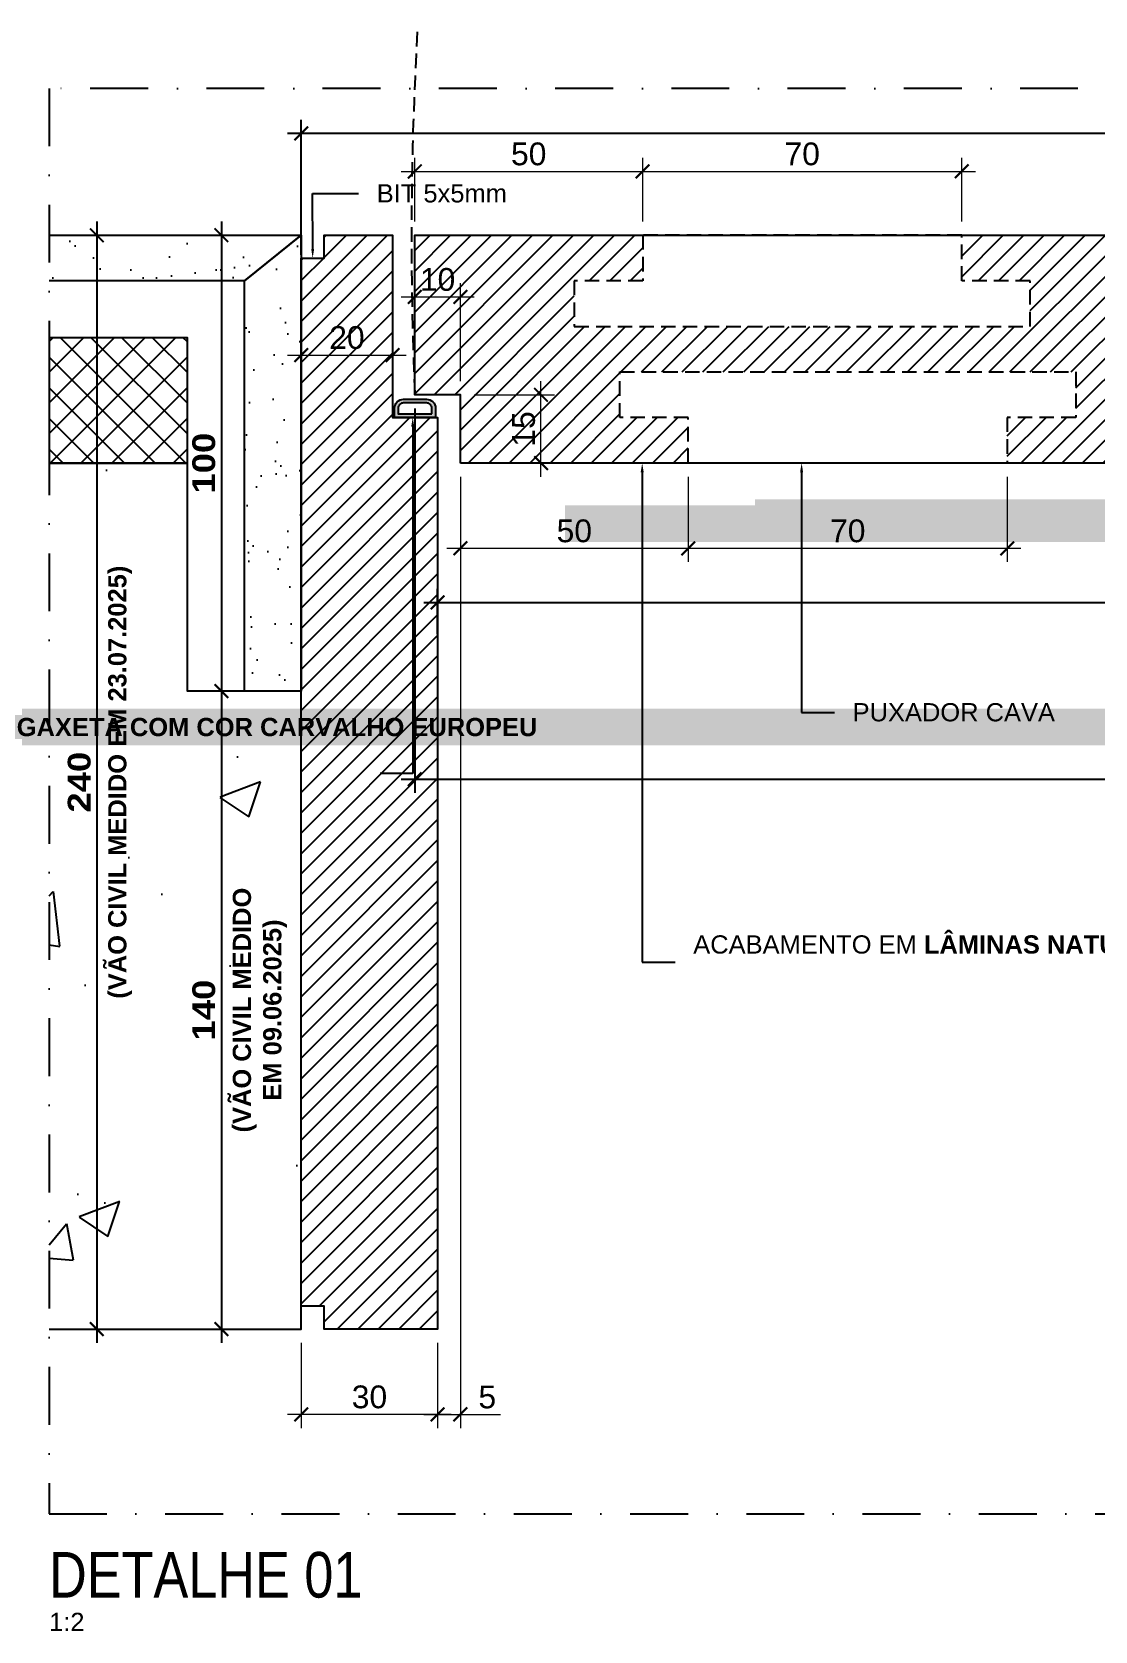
# Model space of a CAD drawing. Header units: millimetres. Extents: x -63251 to 507826, y 5339 to 217512.
# Drawn here: x 112857.7 to 113090.9, y 103603.4 to 103954.3 of the extents above; entities that cross this region are included whole.
import ezdxf
from ezdxf import colors
from ezdxf.entities.mleader import LeaderData, LeaderLine
from ezdxf.math import Vec2, Vec3

# ---------------------------------------------------------------- set-up
doc = ezdxf.new("R2010")
doc.units = ezdxf.units.MM
doc.header["$PDMODE"] = 3
doc.linetypes.add('TRAÇO 1-1', pattern=[9.525, 6.35, -3.175])
doc.linetypes.add('TRAÇO E PONTO 1-1', pattern=[25.4, 12.7, -6.35, 0, -6.35])
for name, color, linetype in [('AC-EQUIPAMENTO', 7, 'Continuous'), ('COTAS', 9, 'Continuous'), ('HACHURA', 21, 'Continuous'), ('LAYOUT', 4, 'Continuous'), ('MARCENARIA', 4, 'Continuous'), ('MARCENARIA . M', 4, 'Continuous'), ('PAREDE', 94, 'Continuous'), ('PROJEÇÃO', 8, 'Continuous'), ('TEXTO', 105, 'Continuous'), ('TEXTO TRAÇO PONTO', 105, 'TRAÇO E PONTO 1-1')]:
    doc.layers.add(name, color=color, linetype=linetype)
doc.layers.add('ARQ-COTA', color=12, linetype='Continuous', lineweight=9)
doc.styles.add('1-1', font='arial.ttf', dxfattribs={"height": 0.2})
doc.styles.add('MEDIDA OFICIAL', font='ariblk.ttf')
doc.styles.add('PADRÃO', font='arial.ttf')
doc.styles.add('PADRÃO NEGRITO', font='arialbd.ttf')
doc.styles.add('TITULO', font='swissck.ttf')
doc.dimstyles.new('1-2', dxfattribs={"dimscale": 2, "dimtxt": 2.5, "dimasz": 1.5, "dimexe": 1.5, "dimexo": 1.5, "dimtad": 1, "dimtxsty": 'PADRÃO', "dimblk": 'ARCHTICK', "dimcen": 2.5, "dimdle": 1.5, "dimclrd": 9, "dimclre": 9, "dimclrt": 6, "dimadec": 0, "dimazin": 0, "dimtfac": 1, "dimtmove": 0, "dimatfit": 3, "dimfxl": 1.25, "dimlwd": -1, "dimlwe": -1, "dimarcsym": 0})
doc.dimstyles.new('1-2 AZUL', dxfattribs={"dimscale": 2, "dimtxt": 2.5, "dimasz": 1.5, "dimexe": 1.5, "dimexo": 1.5, "dimtad": 1, "dimtxsty": 'PADRÃO NEGRITO', "dimblk": 'ARCHTICK', "dimcen": 2.5, "dimdle": 1.5, "dimclrd": 9, "dimclre": 9, "dimclrt": 170, "dimadec": 0, "dimazin": 0, "dimtfac": 1, "dimtmove": 0, "dimatfit": 3, "dimfxl": 1.25, "dimlwd": -1, "dimlwe": -1, "dimarcsym": 0})
doc.dimstyles.new('1-2 VERDE', dxfattribs={"dimscale": 2, "dimtxt": 2.5, "dimasz": 1.5, "dimexe": 1.5, "dimexo": 1.5, "dimtad": 1, "dimtxsty": 'PADRÃO NEGRITO', "dimblk": 'ARCHTICK', "dimcen": 2.5, "dimdle": 1.5, "dimclrd": 9, "dimclre": 9, "dimclrt": 102, "dimadec": 0, "dimazin": 0, "dimtfac": 1, "dimtmove": 0, "dimatfit": 3, "dimfxl": 1.25, "dimlwd": -1, "dimlwe": -1, "dimarcsym": 0})
doc.dimstyles.new('Med. Ofic.1-2', dxfattribs={"dimscale": 2, "dimtxt": 2.5, "dimasz": 1.5, "dimexe": 1.5, "dimexo": 1.5, "dimtad": 1, "dimtxsty": 'MEDIDA OFICIAL', "dimblk": 'ARCHTICK', "dimcen": 2.5, "dimdle": 1.5, "dimclrd": 9, "dimclre": 9, "dimclrt": 10, "dimadec": 0, "dimazin": 0, "dimtfac": 1, "dimtmove": 0, "dimatfit": 3, "dimfxl": 1.25, "dimlwd": -1, "dimlwe": -1, "dimarcsym": 0})

# ---------------------------------------------------------------- blocks, each defined once
blk = doc.blocks.new('_ArchTick')
at = {"color": 0, "linetype": 'ByBlock', "const_width": 0.15}
blk.add_lwpolyline([(-0.5, -0.5), (0.5, 0.5)], dxfattribs=at)
blk = doc.blocks.new('*D1366')
at = {"layer": 'COTAS', "color": 9, "transparency": 16777216}
for p, q in [((112916.81, 103905.35), (112916.81, 103935.01)), ((113453.95, 103905.35), (113453.95, 103935.01))]:
    blk.add_line(p, q, dxfattribs=at)
at = {"layer": 'COTAS', "color": 9, "linetype": 'Continuous', "transparency": 16777216}
blk.add_line((113456.95, 103932.01), (112913.81, 103932.01), dxfattribs=at)
at = {"layer": 'Defpoints', "color": 0, "transparency": 16777216}
for p in [(112916.81, 103932.01), (112916.81, 103902.35), (113453.95, 103902.35)]:
    blk.add_point(p, dxfattribs=at)
at = {"layer": 'COTAS', "color": 9, "transparency": 16777216, "xscale": 3, "yscale": 3, "zscale": 3, "rotation": 180}
blk.add_blockref('_ArchTick', (112916.81, 103932.01), dxfattribs=at)
at = {"layer": 'COTAS', "color": 9, "transparency": 16777216, "xscale": 3, "yscale": 3, "zscale": 3}
blk.add_blockref('_ArchTick', (113453.95, 103932.01), dxfattribs=at)
at = {"layer": 'COTAS', "color": 10, "transparency": 16777216, "insert": (113185.38, 103935.84), "char_height": 5, "attachment_point": 5, "style": 'MEDIDA OFICIAL'}
blk.add_mtext('900', dxfattribs=at)
blk = doc.blocks.new('*D1367')
at = {"layer": 'COTAS', "color": 9, "linetype": 'Continuous', "transparency": 16777216}
blk.add_line((112871.93, 103912.66), (112871.93, 103666.66), dxfattribs=at)
at = {"layer": 'COTAS', "color": 9, "transparency": 16777216}
for p, q in [((112874.93, 103909.66), (112874.93, 103909.66)), ((112874.93, 103669.66), (112874.93, 103669.66))]:
    blk.add_line(p, q, dxfattribs=at)
at = {"layer": 'Defpoints', "color": 0, "transparency": 16777216}
for p in [(112871.93, 103909.66), (112871.93, 103669.66), (112871.93, 103669.66)]:
    blk.add_point(p, dxfattribs=at)
at = {"layer": 'COTAS', "color": 9, "transparency": 16777216, "xscale": 3, "yscale": 3, "zscale": 3}
for p, rotation in [((112871.93, 103909.66), 90), ((112871.93, 103669.66), 270)]:
    blk.add_blockref('_ArchTick', p, dxfattribs=dict(at, rotation=rotation))
at = {"layer": 'COTAS', "color": 10, "transparency": 16777216, "insert": (112868.1, 103789.66), "char_height": 5, "attachment_point": 5, "rotation": 90, "style": 'MEDIDA OFICIAL'}
blk.add_mtext('240', dxfattribs=at)
blk = doc.blocks.new('*D1368')
at = {"layer": 'COTAS', "color": 9, "linetype": 'Continuous', "transparency": 16777216}
blk.add_line((112899.27, 103812.66), (112899.27, 103666.66), dxfattribs=at)
at = {"layer": 'COTAS', "color": 9, "transparency": 16777216}
for p, q in [((112902.27, 103809.66), (112902.27, 103809.66)), ((112902.27, 103669.66), (112902.27, 103669.66))]:
    blk.add_line(p, q, dxfattribs=at)
at = {"layer": 'Defpoints', "color": 0, "transparency": 16777216}
for p in [(112899.27, 103809.66), (112899.27, 103669.66), (112899.27, 103669.66)]:
    blk.add_point(p, dxfattribs=at)
at = {"layer": 'COTAS', "color": 9, "transparency": 16777216, "xscale": 3, "yscale": 3, "zscale": 3}
for p, rotation in [((112899.27, 103809.66), 90), ((112899.27, 103669.66), 270)]:
    blk.add_blockref('_ArchTick', p, dxfattribs=dict(at, rotation=rotation))
at = {"layer": 'COTAS', "color": 10, "transparency": 16777216, "insert": (112895.43, 103739.66), "char_height": 5, "attachment_point": 5, "rotation": 90, "style": 'MEDIDA OFICIAL'}
blk.add_mtext('140', dxfattribs=at)
blk = doc.blocks.new('*D1369')
at = {"layer": 'COTAS', "color": 9, "linetype": 'Continuous', "transparency": 16777216}
blk.add_line((112899.27, 103912.66), (112899.27, 103806.66), dxfattribs=at)
at = {"layer": 'COTAS', "color": 9, "transparency": 16777216}
for p, q in [((112902.27, 103909.66), (112902.27, 103909.66)), ((112902.27, 103809.66), (112902.27, 103809.66))]:
    blk.add_line(p, q, dxfattribs=at)
at = {"layer": 'Defpoints', "color": 0, "transparency": 16777216}
for p in [(112899.27, 103909.66), (112899.27, 103809.66), (112899.27, 103809.66)]:
    blk.add_point(p, dxfattribs=at)
at = {"layer": 'COTAS', "color": 9, "transparency": 16777216, "xscale": 3, "yscale": 3, "zscale": 3}
for p, rotation in [((112899.27, 103909.66), 90), ((112899.27, 103809.66), 270)]:
    blk.add_blockref('_ArchTick', p, dxfattribs=dict(at, rotation=rotation))
at = {"layer": 'COTAS', "color": 10, "transparency": 16777216, "insert": (112895.43, 103859.66), "char_height": 5, "attachment_point": 5, "rotation": 90, "style": 'MEDIDA OFICIAL'}
blk.add_mtext('100', dxfattribs=at)
blk = doc.blocks.new('*D1078')
at = {"layer": 'ARQ-COTA', "color": 9, "transparency": 16777216}
for p, q in [((112951.7, 103856.68), (112951.7, 103837.97)), ((113001.7, 103856.68), (113001.7, 103837.97)), ((112948.7, 103840.97), (113004.7, 103840.97))]:
    blk.add_line(p, q, dxfattribs=at)
at = {"layer": 'Defpoints', "color": 0, "transparency": 16777216}
for p in [(112951.7, 103859.68), (113001.7, 103859.68), (113001.7, 103840.97)]:
    blk.add_point(p, dxfattribs=at)
at = {"layer": 'ARQ-COTA', "color": 9, "transparency": 16777216, "xscale": 3, "yscale": 3, "zscale": 3, "rotation": 180}
blk.add_blockref('_ArchTick', (112951.7, 103840.97), dxfattribs=at)
at = {"layer": 'ARQ-COTA', "color": 9, "transparency": 16777216, "xscale": 3, "yscale": 3, "zscale": 3}
blk.add_blockref('_ArchTick', (113001.7, 103840.97), dxfattribs=at)
at = {"layer": 'ARQ-COTA', "color": 6, "transparency": 16777216, "insert": (112976.7, 103844.77), "char_height": 5, "attachment_point": 5, "style": 'PADRÃO'}
blk.add_mtext('50', dxfattribs=at)
blk = doc.blocks.new('*D1079')
at = {"layer": 'ARQ-COTA', "color": 9, "transparency": 16777216}
for p, q in [((112941.7, 103912.66), (112941.7, 103926.66)), ((112991.7, 103912.68), (112991.7, 103926.68)), ((112938.7, 103923.66), (112994.7, 103923.68))]:
    blk.add_line(p, q, dxfattribs=at)
at = {"layer": 'Defpoints', "color": 0, "transparency": 16777216}
for p in [(112991.7, 103923.68), (112941.7, 103909.66), (112991.7, 103909.68)]:
    blk.add_point(p, dxfattribs=at)
at = {"layer": 'ARQ-COTA', "color": 9, "transparency": 16777216, "xscale": 3, "yscale": 3, "zscale": 3}
for p, rotation in [((112941.7, 103923.66), 180.0217542838562), ((112991.7, 103923.68), 0.02175428385618546)]:
    blk.add_blockref('_ArchTick', p, dxfattribs=dict(at, rotation=rotation))
at = {"layer": 'ARQ-COTA', "color": 6, "transparency": 16777216, "insert": (112966.7, 103927.48), "char_height": 5, "attachment_point": 5, "rotation": 0.0218, "style": 'PADRÃO'}
blk.add_mtext('50', dxfattribs=at)
blk = doc.blocks.new('*D1080')
at = {"layer": 'ARQ-COTA', "color": 9, "transparency": 16777216}
for p, q in [((112991.7, 103912.68), (112991.7, 103926.68)), ((113061.7, 103912.68), (113061.7, 103926.68)), ((112988.7, 103923.68), (113064.7, 103923.68))]:
    blk.add_line(p, q, dxfattribs=at)
at = {"layer": 'Defpoints', "color": 0, "transparency": 16777216}
for p in [(113061.7, 103923.68), (112991.7, 103909.68), (113061.7, 103909.68)]:
    blk.add_point(p, dxfattribs=at)
at = {"layer": 'ARQ-COTA', "color": 9, "transparency": 16777216, "xscale": 3, "yscale": 3, "zscale": 3, "rotation": 180}
blk.add_blockref('_ArchTick', (112991.7, 103923.68), dxfattribs=at)
at = {"layer": 'ARQ-COTA', "color": 9, "transparency": 16777216, "xscale": 3, "yscale": 3, "zscale": 3}
blk.add_blockref('_ArchTick', (113061.7, 103923.68), dxfattribs=at)
at = {"layer": 'ARQ-COTA', "color": 6, "transparency": 16777216, "insert": (113026.7, 103927.48), "char_height": 5, "attachment_point": 5, "style": 'PADRÃO'}
blk.add_mtext('70', dxfattribs=at)
blk = doc.blocks.new('*D1081')
at = {"layer": 'ARQ-COTA', "color": 9, "transparency": 16777216}
for p, q in [((113001.7, 103856.68), (113001.7, 103837.97)), ((113071.7, 103856.68), (113071.7, 103837.97)), ((112998.7, 103840.97), (113074.7, 103840.97))]:
    blk.add_line(p, q, dxfattribs=at)
at = {"layer": 'Defpoints', "color": 0, "transparency": 16777216}
for p in [(113001.7, 103859.68), (113071.7, 103859.68), (113071.7, 103840.97)]:
    blk.add_point(p, dxfattribs=at)
at = {"layer": 'ARQ-COTA', "color": 9, "transparency": 16777216, "xscale": 3, "yscale": 3, "zscale": 3, "rotation": 180}
blk.add_blockref('_ArchTick', (113001.7, 103840.97), dxfattribs=at)
at = {"layer": 'ARQ-COTA', "color": 9, "transparency": 16777216, "xscale": 3, "yscale": 3, "zscale": 3}
blk.add_blockref('_ArchTick', (113071.7, 103840.97), dxfattribs=at)
at = {"layer": 'ARQ-COTA', "color": 6, "transparency": 16777216, "insert": (113036.7, 103844.77), "char_height": 5, "attachment_point": 5, "style": 'PADRÃO'}
blk.add_mtext('70', dxfattribs=at)
blk = doc.blocks.new('*D1082')
at = {"layer": 'ARQ-COTA', "color": 9, "transparency": 16777216}
for p, q in [((112941.7, 103877.64), (112941.7, 103899.13)), ((112951.7, 103877.64), (112951.7, 103899.13)), ((112938.7, 103896.13), (112954.7, 103896.13))]:
    blk.add_line(p, q, dxfattribs=at)
at = {"layer": 'Defpoints', "color": 0, "transparency": 16777216}
for p in [(112951.7, 103896.13), (112941.7, 103874.64), (112951.7, 103874.64)]:
    blk.add_point(p, dxfattribs=at)
at = {"layer": 'ARQ-COTA', "color": 9, "transparency": 16777216, "xscale": 3, "yscale": 3, "zscale": 3, "rotation": 180}
blk.add_blockref('_ArchTick', (112941.7, 103896.13), dxfattribs=at)
at = {"layer": 'ARQ-COTA', "color": 9, "transparency": 16777216, "xscale": 3, "yscale": 3, "zscale": 3}
blk.add_blockref('_ArchTick', (112951.7, 103896.13), dxfattribs=at)
at = {"layer": 'ARQ-COTA', "color": 6, "transparency": 16777216, "insert": (112946.7, 103899.93), "char_height": 5, "attachment_point": 5, "style": 'PADRÃO'}
blk.add_mtext('10', dxfattribs=at)
blk = doc.blocks.new('*D1083')
at = {"layer": 'ARQ-COTA', "color": 9, "transparency": 16777216}
for p, q in [((112916.81, 103666.66), (112916.81, 103647.96)), ((112946.7, 103666.66), (112946.7, 103647.96)), ((112949.7, 103650.96), (112913.81, 103650.96))]:
    blk.add_line(p, q, dxfattribs=at)
at = {"layer": 'Defpoints', "color": 0, "transparency": 16777216}
for p in [(112916.81, 103669.66), (112946.7, 103669.66), (112916.81, 103650.96)]:
    blk.add_point(p, dxfattribs=at)
at = {"layer": 'ARQ-COTA', "color": 9, "transparency": 16777216, "xscale": 3, "yscale": 3, "zscale": 3, "rotation": 180}
blk.add_blockref('_ArchTick', (112916.81, 103650.96), dxfattribs=at)
at = {"layer": 'ARQ-COTA', "color": 9, "transparency": 16777216, "xscale": 3, "yscale": 3, "zscale": 3}
blk.add_blockref('_ArchTick', (112946.7, 103650.96), dxfattribs=at)
at = {"layer": 'ARQ-COTA', "color": 6, "transparency": 16777216, "insert": (112931.76, 103654.76), "char_height": 5, "attachment_point": 5, "style": 'PADRÃO'}
blk.add_mtext('30', dxfattribs=at)
blk = doc.blocks.new('*D1084')
at = {"layer": 'COTAS', "color": 9, "transparency": 16777216}
for p, q in [((113378.93, 103899.7), (113378.93, 103826.11)), ((112946.7, 103822.11), (112946.7, 103832.11)), ((112943.7, 103829.11), (113381.93, 103829.11))]:
    blk.add_line(p, q, dxfattribs=at)
at = {"layer": 'Defpoints', "color": 0, "transparency": 16777216}
for p in [(113378.93, 103902.7), (113378.93, 103829.11), (112946.7, 103819.11)]:
    blk.add_point(p, dxfattribs=at)
at = {"layer": 'COTAS', "color": 9, "transparency": 16777216, "xscale": 3, "yscale": 3, "zscale": 3, "rotation": 180}
blk.add_blockref('_ArchTick', (112946.7, 103829.11), dxfattribs=at)
at = {"layer": 'COTAS', "color": 9, "transparency": 16777216, "xscale": 3, "yscale": 3, "zscale": 3}
blk.add_blockref('_ArchTick', (113378.93, 103829.11), dxfattribs=at)
at = {"layer": 'COTAS', "color": 102, "transparency": 16777216, "insert": (113162.82, 103832.92), "char_height": 5, "attachment_point": 5, "style": 'PADRÃO NEGRITO'}
blk.add_mtext('795', dxfattribs=at)
blk = doc.blocks.new('*D1085')
at = {"layer": 'COTAS', "color": 9, "transparency": 16777216}
for p, q in [((112941.7, 103871.64), (112941.7, 103787.33)), ((113428.95, 103871.67), (113428.95, 103787.33)), ((112938.7, 103790.33), (113431.95, 103790.33))]:
    blk.add_line(p, q, dxfattribs=at)
at = {"layer": 'Defpoints', "color": 0, "transparency": 16777216}
for p in [(112941.7, 103874.64), (113428.95, 103874.67), (113428.95, 103790.33)]:
    blk.add_point(p, dxfattribs=at)
at = {"layer": 'COTAS', "color": 9, "transparency": 16777216, "xscale": 3, "yscale": 3, "zscale": 3, "rotation": 180}
blk.add_blockref('_ArchTick', (112941.7, 103790.33), dxfattribs=at)
at = {"layer": 'COTAS', "color": 9, "transparency": 16777216, "xscale": 3, "yscale": 3, "zscale": 3}
blk.add_blockref('_ArchTick', (113428.95, 103790.33), dxfattribs=at)
at = {"layer": 'COTAS', "color": 170, "transparency": 16777216, "insert": (113185.33, 103794.13), "char_height": 5, "attachment_point": 5, "style": 'PADRÃO NEGRITO'}
blk.add_mtext('850', dxfattribs=at)
blk = doc.blocks.new('*D1086')
at = {"layer": 'ARQ-COTA', "color": 9, "transparency": 16777216}
for p, q in [((112969.39, 103856.68), (112969.39, 103877.64)), ((112954.7, 103874.64), (112972.39, 103874.64)), ((112970.59, 103859.68), (112972.39, 103859.68))]:
    blk.add_line(p, q, dxfattribs=at)
at = {"layer": 'Defpoints', "color": 0, "transparency": 16777216}
for p in [(112951.7, 103874.64), (112969.39, 103874.64), (112967.59, 103859.68)]:
    blk.add_point(p, dxfattribs=at)
at = {"layer": 'ARQ-COTA', "color": 9, "transparency": 16777216, "xscale": 3, "yscale": 3, "zscale": 3}
for p, rotation in [((112969.39, 103874.64), 90), ((112969.39, 103859.68), 270)]:
    blk.add_blockref('_ArchTick', p, dxfattribs=dict(at, rotation=rotation))
at = {"layer": 'ARQ-COTA', "color": 6, "transparency": 16777216, "insert": (112965.59, 103867.16), "char_height": 5, "attachment_point": 5, "rotation": 90, "style": 'PADRÃO'}
blk.add_mtext('15', dxfattribs=at)
blk = doc.blocks.new('dfbdfbdf')
at = {"layer": 'LAYOUT', "ltscale": 0.1}
h = blk.add_hatch(color=8, dxfattribs=at)
h.dxf.hatch_style = 1
h.paths.add_polyline_path([(-3.7, 0.8), (-3.7, 2, -0.414214), (-2.5, 3.2), (2.5, 3.2, -0.414214), (3.7, 2), (3.7, 0.8)], flags=16)
edge = h.paths.add_edge_path()
edge.add_line((-4.5, 0), (4.5, 0))
edge.add_line((4.5, 0), (4.5, 2))
edge.add_arc((2.5, 2), 2, 0, 90)
edge.add_line((2.5, 4), (-2.5, 4))
edge.add_arc((-2.5, 2), 2, 90, 180)
edge.add_line((-4.5, 2), (-4.5, 0))
at = {"layer": 'LAYOUT', "color": 21, "ltscale": 0.1}
blk.add_lwpolyline([(4.5, 0), (4.5, 2, 0.414214), (2.5, 4), (-2.5, 4, 0.414214), (-4.5, 2), (-4.5, 0), (4.5, 0)], format="xyb", dxfattribs=at)
blk.add_lwpolyline([(-3.7, 0.8), (-3.7, 2, -0.414214), (-2.5, 3.2), (2.5, 3.2, -0.414214), (3.7, 2), (3.7, 0.8)], format="xyb", close=True, dxfattribs=at)
blk = doc.blocks.new('*D1088')
at = {"layer": 'ARQ-COTA', "color": 9, "transparency": 16777216}
blk.add_line((112913.81, 103883.37), (112939.81, 103883.37), dxfattribs=at)
at = {"layer": 'Defpoints', "color": 0, "transparency": 16777216}
for p in [(112916.81, 103883.37), (112936.81, 103883.37), (112936.81, 103883.37)]:
    blk.add_point(p, dxfattribs=at)
at = {"layer": 'ARQ-COTA', "color": 9, "transparency": 16777216, "xscale": 3, "yscale": 3, "zscale": 3, "rotation": 180}
blk.add_blockref('_ArchTick', (112916.81, 103883.37), dxfattribs=at)
at = {"layer": 'ARQ-COTA', "color": 9, "transparency": 16777216, "xscale": 3, "yscale": 3, "zscale": 3}
blk.add_blockref('_ArchTick', (112936.81, 103883.37), dxfattribs=at)
at = {"layer": 'ARQ-COTA', "color": 6, "transparency": 16777216, "insert": (112926.81, 103887.18), "char_height": 5, "attachment_point": 5, "style": 'PADRÃO'}
blk.add_mtext('20', dxfattribs=at)
blk = doc.blocks.new('*D1091')
at = {"layer": 'ARQ-COTA', "color": 9, "transparency": 16777216}
for p, q in [((112951.7, 103856.68), (112951.7, 103647.96)), ((112946.7, 103666.66), (112946.7, 103647.96)), ((112943.7, 103650.96), (112951.7, 103650.96)), ((112951.7, 103650.96), (112960.52, 103650.96))]:
    blk.add_line(p, q, dxfattribs=at)
at = {"layer": 'Defpoints', "color": 0, "transparency": 16777216}
for p in [(112951.7, 103859.68), (112946.7, 103669.66), (112951.7, 103650.96)]:
    blk.add_point(p, dxfattribs=at)
at = {"layer": 'ARQ-COTA', "color": 9, "transparency": 16777216, "xscale": 3, "yscale": 3, "zscale": 3, "rotation": 180}
blk.add_blockref('_ArchTick', (112946.7, 103650.96), dxfattribs=at)
at = {"layer": 'ARQ-COTA', "color": 9, "transparency": 16777216, "xscale": 3, "yscale": 3, "zscale": 3}
blk.add_blockref('_ArchTick', (112951.7, 103650.96), dxfattribs=at)
at = {"layer": 'ARQ-COTA', "color": 6, "transparency": 16777216, "insert": (112957.61, 103654.75), "char_height": 5, "attachment_point": 5, "style": 'PADRÃO'}
blk.add_mtext('5', dxfattribs=at)

msp = doc.modelspace()

# ---------------------------------------------------------------- hatches: boundary and pattern name
at = {"layer": 'AC-EQUIPAMENTO'}
h = msp.add_hatch(dxfattribs=at)
h.set_pattern_fill('ANSI31', color=8)
h.set_pattern_definition([(45, (53739.8835, 162.3998), (-2.24506403, 2.24506403), [])])
h.paths.add_polyline_path([(112941.703, 103909.646), (112991.705, 103909.665), (112991.705, 103899.665), (112976.705, 103899.665), (112976.705, 103889.665), (113076.705, 103889.665), (113076.705, 103899.665), (113061.705, 103899.675), (113061.705, 103909.675), (113163.691, 103909.665), (113163.691, 103859.665), (113071.705, 103859.665), (113071.705, 103869.665), (113086.705, 103869.665), (113086.705, 103879.665), (112986.705, 103879.665), (112986.705, 103869.665), (113001.705, 103869.675), (113001.705, 103859.675), (112951.705, 103859.665), (112951.705, 103874.666), (112941.703, 103874.647)])
at = {"layer": 'HACHURA'}
h = msp.add_hatch(dxfattribs=at)
h.set_pattern_fill('AR-CONC', color=21, scale=0.5)
h.set_pattern_definition([(50, (46336.4, -647.08), (91.092334, -7.969543), [9.525, -104.775]), (355, (46336.4, -647.08), (-17.62171, 95.52842), [7.62, -83.82029]), (100.451445, (46343.99, -647.75), (73.470624, 87.558876), [8.095004, -89.04512]), (46.1842, (46336.4, -621.68), (135.53952, -21.02116), [14.2875, -157.1625]), (96.63556, (46347.7, -623.43), (118.70207, 123.71306), [12.14251, -133.5678]), (351.18415, (46336.4, -621.68), (118.70207, 123.71306), [11.42998, -125.72987]), (21, (46349.1, -628.03), (75.807196, -51.1326), [9.525, -104.775]), (326, (46349.1, -628.03), (30.901014, 92.09398), [7.62, -83.82]), (71.451445, (46355.42, -632.29), (106.70821, 40.961384), [8.095004, -89.04497]), (37.5, (46336.4, -647.082), (1.544302, 42.2775194), [0, -82.804, 0, -85.09, 0, -84.1375]), (7.5, (46336.4, -647.08), (33.409831, 50.090287), [0, -48.514, 0, -80.899, 0, -32.0675]), (327.5, (46308.08, -647.082), (67.795298, -2.864372), [0, -31.75, 0, -99.06, 0, -131.445]), (317.5, (46295.38, -647.08), (74.06459, 12.713246), [0, -41.275, 0, -65.786, 0, -93.345])])
h.paths.add_polyline_path([(112861.463, 103859.663), (112861.463, 103669.663), (112916.808, 103669.663), (112916.808, 103809.663), (112891.809, 103809.663), (112891.809, 103859.663)])
at = {"layer": 'MARCENARIA . M'}
h = msp.add_hatch(dxfattribs=at)
h.set_pattern_fill('AR-SAND', color=10, scale=0.25)
h.set_pattern_definition([(37.5, (44794.888, -307.26), (-0.4000078, 12.2353309), [0, -9.652, 0, -10.795, 0, -10.31875]), (7.5, (44794.888, -307.26), (11.238082, 17.9206275), [0, -5.207, 0, -8.6995, 0, -3.33375]), (327.5, (44787.078, -307.26), (19.7748093, 0.0359296), [0, -3.175, 0, -11.43, 0, -14.9225]), (317.5, (44787.078, -307.26), (19.0889113, 5.573233), [0, -1.5875, 0, -7.493, 0, -8.5725])])
h.paths.add_polyline_path([(112861.463, 103909.664), (112861.463, 103899.663), (112904.308, 103899.663), (112916.808, 103909.664)])
h = msp.add_hatch(dxfattribs=at)
h.set_pattern_fill('AR-SAND', color=10, scale=0.25)
h.set_pattern_definition([(37.5, (44794.888, -337.26), (-0.4000078, 12.2353309), [0, -9.652, 0, -10.795, 0, -10.31875]), (7.5, (44794.888, -337.26), (11.238082, 17.9206275), [0, -5.207, 0, -8.6995, 0, -3.33375]), (327.5, (44787.078, -337.26), (19.7748093, 0.0359296), [0, -3.175, 0, -11.43, 0, -14.9225]), (317.5, (44787.078, -337.26), (19.0889113, 5.573233), [0, -1.5875, 0, -7.493, 0, -8.5725])])
h.paths.add_polyline_path([(112916.808, 103909.664), (112904.308, 103899.663), (112904.308, 103809.663), (112916.808, 103809.663)])
h = msp.add_hatch(dxfattribs=at)
h.set_pattern_fill('ANSI37', color=8, scale=1.5, angle=90)
h.set_pattern_definition([(135, (224738.0383, 35293.4382), (-3.36759605, -3.36759605), []), (225, (224738.0383, 35293.4382), (3.36759605, -3.36759605), [])])
h.paths.add_polyline_path([(112861.463, 103887.163), (112861.463, 103859.663), (112891.809, 103859.663), (112891.809, 103887.163)])

# ---------------------------------------------------------------- linework, layer by layer
at = {"layer": 'MARCENARIA'}
for points in [[(112916.808, 103674.663), (112916.808, 103904.664), (112921.808, 103904.664), (112921.808, 103909.664), (112936.808, 103909.664), (112936.808, 103869.675), (112946.705, 103869.675), (112946.705, 103669.663), (112921.808, 103669.663), (112921.808, 103674.663), (112916.808, 103674.663)], [(112951.705, 103859.675), (112951.705, 103874.637), (112941.704, 103874.637), (112941.703, 103909.656), (113163.691, 103909.665)], [(113163.691, 103859.675), (112951.705, 103859.675)]]:
    msp.add_lwpolyline(points, dxfattribs=at)
at = {"layer": 'PAREDE', "color": 10, "linetype": 'ByBlock'}
msp.add_lwpolyline([(112861.463, 103909.664), (112916.808, 103909.664), (112904.308, 103899.663), (112861.463, 103899.663)], dxfattribs=at)
msp.add_lwpolyline([(112904.308, 103899.663), (112916.808, 103909.664), (112916.808, 103809.663), (112904.308, 103809.663)], close=True, dxfattribs=at)
at = {"layer": 'PAREDE', "color": 8, "linetype": 'ByBlock'}
msp.add_lwpolyline([(112861.463, 103887.163), (112861.463, 103859.663), (112891.809, 103859.663), (112891.809, 103887.163)], close=True, dxfattribs=at)
at = {"layer": 'PAREDE'}
msp.add_lwpolyline([(112861.463, 103669.663), (112916.809, 103669.663), (112916.809, 103809.663), (112891.809, 103809.663), (112891.809, 103859.663), (112861.463, 103859.663)], dxfattribs=at)
at = {"layer": 'PROJEÇÃO', "color": 21, "linetype": 'TRAÇO 1-1', "ltscale": 0.5}
for points in [[(113061.705, 103909.675), (112991.705, 103909.675), (112991.705, 103899.675), (112976.705, 103899.675), (112976.705, 103889.675), (113076.705, 103889.675), (113076.705, 103899.675), (113061.705, 103899.675)], [(113071.705, 103859.675), (113001.705, 103859.675), (113001.705, 103869.675), (112986.705, 103869.675), (112986.705, 103879.675), (113086.705, 103879.675), (113086.705, 103869.675), (113071.705, 103869.675)]]:
    msp.add_lwpolyline(points, close=True, dxfattribs=at)
msp.add_arc((113741.703, 103908.903), 800.733, 176.752968, 182.452632, dxfattribs=at)
at = {"layer": 'TEXTO TRAÇO PONTO'}
msp.add_lwpolyline([(113163.691, 103629.123), (113163.691, 103941.869), (112861.463, 103941.869), (112861.463, 103629.123)], close=True, dxfattribs=at)

# ---------------------------------------------------------------- block references
at = {"layer": 'COTAS', "xscale": -1}
msp.add_blockref('dfbdfbdf', (112941.756, 103869.675), dxfattribs=at)

# ---------------------------------------------------------------- texts
at = {"layer": 'COTAS', "color": 10, "char_height": 4, "attachment_point": 2, "rotation": 90, "style": 'PADRÃO NEGRITO'}
for s, insert, width in [('(VÃO CIVIL MEDIDO EM 23.07.2025)', (112874.433, 103789.663), 135), ('(VÃO CIVIL MEDIDO EM 09.06.2025)', (112901.768, 103739.663), 60.76095)]:
    msp.add_mtext(s, dxfattribs=dict(at, insert=insert, width=width))
at = {"layer": 'TEXTO', "color": 1, "insert": (112861.463, 103610.622), "char_height": 10, "width": 220.061, "attachment_point": 7, "style": 'TITULO'}
msp.add_mtext('DETALHE 01', dxfattribs=at)
at = {"layer": 'TEXTO', "insert": (112861.463, 103607.422), "char_height": 4, "width": 48, "attachment_point": 1, "style": 'PADRÃO'}
msp.add_mtext('1:2', dxfattribs=at)

# ---------------------------------------------------------------- dimensions: what is measured, and where the dimension line sits
at = {"layer": 'ARQ-COTA'}
for p1, p2, distance, picture, middle in [((112941.703, 103909.656), (112991.705, 103909.675), 14.009, '*D1079', (112966.697, 103927.477)), ((112951.705, 103859.675), (113001.705, 103859.675), -18.708, '*D1078', (112976.705, 103844.77))]:
    dim = msp.add_aligned_dim(p1=p1, p2=p2, distance=distance, dimstyle='1-2', dxfattribs=at)
    dim.commit()
    dim.dimension.update_dxf_attribs({"geometry": picture, "text_midpoint": middle})
for base, p1, p2, picture, middle in [((113061.705, 103923.68), (112991.705, 103909.675), (113061.705, 103909.675), '*D1080', (113026.705, 103927.483)), ((112951.705, 103896.131), (112941.704, 103874.637), (112951.705, 103874.637), '*D1082', (112946.704, 103899.933))]:
    dim = msp.add_linear_dim(base=base, p1=p1, p2=p2, dimstyle='1-2', dxfattribs=at)
    dim.commit()
    dim.dimension.update_dxf_attribs({"geometry": picture, "text_midpoint": middle})
dim = msp.add_linear_dim(base=(112936.808, 103883.374), p1=(112916.808, 103883.374), p2=(112936.808, 103883.374), angle=180, dimstyle='1-2', dxfattribs=at)
dim.commit()
dim.dimension.update_dxf_attribs({"geometry": '*D1088', "text_midpoint": (112926.808, 103887.177)})
dim = msp.add_linear_dim(base=(112969.389, 103874.637), p1=(112967.594, 103859.675), p2=(112951.705, 103874.637), angle=90, dimstyle='1-2', override={"dimdec": 0}, dxfattribs=at)
dim.commit()
dim.dimension.update_dxf_attribs({"geometry": '*D1086', "text_midpoint": (112965.587, 103867.156)})
dim = msp.add_linear_dim(base=(112916.808, 103650.955), p1=(112946.705, 103669.663), p2=(112916.808, 103669.663), text='30', dimstyle='1-2', dxfattribs=at)
dim.commit()
dim.dimension.update_dxf_attribs({"geometry": '*D1083', "text_midpoint": (112931.756, 103654.76)})
at = {"layer": 'COTAS'}
dim = msp.add_linear_dim(base=(112916.808, 103932.005), p1=(113453.951, 103902.351), p2=(112916.808, 103902.352), angle=180, text='900', dimstyle='Med. Ofic.1-2', dxfattribs=at)
dim.commit()
dim.dimension.update_dxf_attribs({"geometry": '*D1366', "text_midpoint": (113185.38, 103935.841)})
for base, p1, p2, picture, middle in [((112871.933, 103669.663), (112871.933, 103909.664), (112871.933, 103669.663), '*D1367', (112868.098, 103789.663)), ((112899.268, 103809.663), (112899.268, 103909.664), (112899.268, 103809.663), '*D1369', (112895.433, 103859.663)), ((112899.268, 103669.663), (112899.268, 103809.663), (112899.268, 103669.663), '*D1368', (112895.433, 103739.663))]:
    dim = msp.add_linear_dim(base=base, p1=p1, p2=p2, angle=90, dimstyle='Med. Ofic.1-2', dxfattribs=at)
    dim.commit()
    dim.dimension.update_dxf_attribs({"geometry": picture, "text_midpoint": middle})

# ---------------------------------------------------------------- leaders
at = {"layer": 'COTAS', "ltscale": 0.4}
ml = msp.add_multileader_mtext('Standard', dxfattribs=at)
ml.set_content('BIT 5x5mm', color=105, style='1-1')
ml.set_leader_properties(color=256, linetype='ByLayer', lineweight=-1)
ml.build(insert=Vec2(0, 0))
ml.multileader.update_dxf_attribs({"text_left_attachment_type": 2, "text_right_attachment_type": 2, "dogleg_length": 0.36, "arrow_head_size": 2, "scale": 20})
ctx = ml.context
ctx.base_point, ctx.scale, ctx.arrow_head_size, ctx.landing_gap_size, ctx.plane_origin = Vec3(112929.352, 103918.822), 20, 2, 4, Vec3(112860.376, 103885.611)
ctx.left_attachment, ctx.right_attachment = 2, 2
notes = []
notes.append((ctx, [(0, (1, 1, 0), (112919.293, 103918.822), (1, 0), 10.059, [(0, [(112919.302, 103904.664)], 0, [])])]))
ctx.mtext.insert, ctx.mtext.width, ctx.mtext.flow_direction = Vec3(112933.352, 103920.856), 80.51012, 5
ml = msp.add_multileader_mtext('Standard', dxfattribs=at)
ml.set_content('\\pxt3;{\\C10;FECHADURA PADRÃO PARKET (TRANQUETA GOTINHA)}', color=105, style='1-1')
ml.set_leader_properties(color=256, linetype='ByLayer', lineweight=-1)
ml.build(insert=Vec2(0, 0))
ml.multileader.update_dxf_attribs({"text_left_attachment_type": 2, "text_right_attachment_type": 2, "dogleg_length": 0.36, "arrow_head_size": 2, "scale": 20})
ctx = ml.context
ctx.base_point, ctx.scale, ctx.arrow_head_size, ctx.landing_gap_size, ctx.plane_origin = Vec3(113667.679, 103717.41), 20, 2, 4, Vec3(113766.605, 103735.748)
ctx.left_attachment, ctx.right_attachment, ctx.text_align_type = 2, 2, 2
notes.append((ctx, [(0, (1, 1, 0), (113742.688, 103717.41), (-1, 0), 7.2, [(0, [(113742.688, 103694.605)], 0, [])])]))
ctx.mtext.insert, ctx.mtext.width, ctx.mtext.alignment, ctx.mtext.flow_direction = Vec3(113731.488, 103727.173), 65.78421, 3, 5
for ctx, leaders in notes:
    for number, flags, end, landing, length, lines in leaders:
        leader = LeaderData()
        leader.index, (leader.has_last_leader_line, leader.has_dogleg_vector, leader.attachment_direction) = number, flags
        leader.last_leader_point, leader.dogleg_vector, leader.dogleg_length = Vec3(end), Vec3(landing), length
        for number, points, colour, breaks in lines:
            line = LeaderLine()
            line.index, line.vertices, line.color, line.breaks = number, Vec3.list(points), colors.encode_raw_color(colour), breaks
            leader.lines.append(line)
        ctx.leaders.append(leader)

# ---------------------------------------------------------------- next in the draw order: leaders
ml = msp.add_multileader_mtext('Standard', dxfattribs=at)
ml.set_content('{\\fArial|b1|i0|c0|p34;REFORÇO NO VÃO DA PORTA PARA INSTALAÇÃO DE CORTA LUZ}', color=105, style='1-1')
ml.set_leader_properties(color=256, linetype='ByLayer', lineweight=-1)
ml.build(insert=Vec2(0, 0))
ml.multileader.update_dxf_attribs({"text_left_attachment_type": 2, "text_right_attachment_type": 2, "dogleg_length": 0.36, "arrow_head_size": 2, "scale": 20})
ctx = ml.context
ctx.base_point, ctx.scale, ctx.arrow_head_size, ctx.landing_gap_size, ctx.plane_origin = Vec3(113979.116, 103842.912), 20, 2, 4, Vec3(114106.052, 103840.678)
ctx.left_attachment, ctx.right_attachment, ctx.text_align_type = 2, 2, 1
notes = []
notes.append((ctx, [(1, (1, 1, 0), (113971.916, 103842.912), (1, 0), 7.2, [(1, [(113971.916, 103767.113)], 0, [])])]))
ctx.mtext.insert, ctx.mtext.width, ctx.mtext.alignment, ctx.mtext.flow_direction = Vec3(114032.728, 103849.734), 101.4372, 2, 5
ctx.mtext.has_bg_fill, ctx.mtext.bg_color, ctx.mtext.bg_scale_factor, ctx.mtext.bg_transparency, ctx.mtext.use_window_bg_color = 1, -1023563609, 1.5, 0, 0
for ctx, leaders in notes:
    for number, flags, end, landing, length, lines in leaders:
        leader = LeaderData()
        leader.index, (leader.has_last_leader_line, leader.has_dogleg_vector, leader.attachment_direction) = number, flags
        leader.last_leader_point, leader.dogleg_vector, leader.dogleg_length = Vec3(end), Vec3(landing), length
        for number, points, colour, breaks in lines:
            line = LeaderLine()
            line.index, line.vertices, line.color, line.breaks = number, Vec3.list(points), colors.encode_raw_color(colour), breaks
            leader.lines.append(line)
        ctx.leaders.append(leader)

# ---------------------------------------------------------------- next in the draw order: hatches: boundary and pattern name
at = {"layer": 'AC-EQUIPAMENTO'}
h = msp.add_hatch(dxfattribs=at)
h.set_pattern_fill('ANSI31', color=8)
h.set_pattern_definition([(45, (-144658.2433, 6878.2003), (-2.24506403, 2.24506403), [])])
h.paths.add_polyline_path([(112936.808, 103909.664), (112921.808, 103909.664), (112921.991, 103904.664), (112916.991, 103904.664), (112916.808, 103674.663), (112921.808, 103674.663), (112921.808, 103669.663), (112946.705, 103669.663), (112946.705, 103869.675), (112936.808, 103869.675)])
h.paths.add_polyline_path([(113453.95, 103904.664), (113448.95, 103904.664), (113448.95, 103909.664), (113433.949, 103909.666), (113433.95, 103894.699), (113447.951, 103894.697), (113447.951, 103874.697), (113433.95, 103874.697), (113433.95, 103869.675), (113423.95, 103869.675), (113423.95, 103669.663), (113448.95, 103669.663), (113448.95, 103674.663), (113453.95, 103674.663)])

# ---------------------------------------------------------------- next in the draw order: dimensions: what is measured, and where the dimension line sits
at = {"layer": 'ARQ-COTA'}
dim = msp.add_aligned_dim(p1=(113001.705, 103859.675), p2=(113071.705, 103859.675), distance=-18.708, dimstyle='1-2', dxfattribs=at)
dim.commit()
dim.dimension.update_dxf_attribs({"geometry": '*D1081', "text_midpoint": (113036.705, 103844.77)})
at = {"layer": 'COTAS'}
for base, p1, p2, text, dimstyle, picture, middle in [((113378.93, 103829.112), (112946.705, 103819.108), (113378.93, 103902.698), '795', '1-2 VERDE', '*D1084', (113162.817, 103832.917)), ((113428.95, 103790.326), (112941.704, 103874.637), (113428.95, 103874.675), '850', '1-2 AZUL', '*D1085', (113185.327, 103794.131))]:
    dim = msp.add_linear_dim(base=base, p1=p1, p2=p2, text=text, dimstyle=dimstyle, dxfattribs=at)
    dim.commit()
    dim.dimension.update_dxf_attribs({"geometry": picture, "text_midpoint": middle})

# ---------------------------------------------------------------- next in the draw order: leaders
at = {"layer": 'COTAS', "ltscale": 0.4}
ml = msp.add_multileader_mtext('Standard', dxfattribs=at)
ml.set_content('ACABAMENTO EM {\\fArial|b1|i0|c0|p34;LÂMINAS NATURAIS DE CARVALHO EUROPEU}', color=105, style='1-1')
ml.set_leader_properties(color=256, linetype='ByLayer', lineweight=-1)
ml.build(insert=Vec2(0, 0))
ml.multileader.update_dxf_attribs({"text_left_attachment_type": 2, "text_right_attachment_type": 2, "dogleg_length": 0.36, "arrow_head_size": 2, "scale": 20})
ctx = ml.context
ctx.base_point, ctx.scale, ctx.arrow_head_size, ctx.landing_gap_size, ctx.plane_origin = Vec3(112998.797, 103750.137), 20, 2, 4, Vec3(113050.528, 103837.323)
ctx.left_attachment, ctx.right_attachment = 2, 2
notes = []
notes.append((ctx, [(1, (1, 1, 0), (112991.597, 103750.137), (1, 0), 7.2, [(0, [(112991.597, 103859.675)], 0, [])])]))
ctx.mtext.insert, ctx.mtext.width, ctx.mtext.flow_direction = Vec3(113002.797, 103756.057), 104.28206, 5
ml = msp.add_multileader_mtext('Standard', dxfattribs=at)
ml.set_content('PUXADOR CAVA', color=105, style='1-1')
ml.set_leader_properties(color=256, linetype='ByLayer', lineweight=-1)
ml.build(insert=Vec2(0, 0))
ml.multileader.update_dxf_attribs({"text_left_attachment_type": 2, "text_right_attachment_type": 2, "dogleg_length": 0.36, "arrow_head_size": 2, "scale": 20})
ctx = ml.context
ctx.base_point, ctx.scale, ctx.arrow_head_size, ctx.landing_gap_size, ctx.plane_origin = Vec3(113033.758, 103804.938), 20, 2, 4, Vec3(112967.641, 103860.07)
ctx.left_attachment, ctx.right_attachment = 2, 2
notes.append((ctx, [(0, (1, 1, 0), (113026.558, 103804.938), (1, 0), 7.2, [(0, [(113026.573, 103859.675)], 0, [])])]))
ctx.mtext.insert, ctx.mtext.width, ctx.mtext.flow_direction = Vec3(113037.758, 103807.007), 80.51012, 5
for ctx, leaders in notes:
    for number, flags, end, landing, length, lines in leaders:
        leader = LeaderData()
        leader.index, (leader.has_last_leader_line, leader.has_dogleg_vector, leader.attachment_direction) = number, flags
        leader.last_leader_point, leader.dogleg_vector, leader.dogleg_length = Vec3(end), Vec3(landing), length
        for number, points, colour, breaks in lines:
            line = LeaderLine()
            line.index, line.vertices, line.color, line.breaks = number, Vec3.list(points), colors.encode_raw_color(colour), breaks
            leader.lines.append(line)
        ctx.leaders.append(leader)

# ---------------------------------------------------------------- next in the draw order: leaders
ml = msp.add_multileader_mtext('Standard', dxfattribs=at)
ml.set_content('{\\fArial|b1|i0|c0|p34;GAXETA COM COR CARVALHO EUROPEU}', color=105, style='1-1')
ml.set_leader_properties(color=256, linetype='ByLayer', lineweight=-1)
ml.build(insert=Vec2(0, 0))
ml.multileader.update_dxf_attribs({"text_left_attachment_type": 2, "text_right_attachment_type": 2, "dogleg_length": 0.36, "arrow_head_size": 2, "scale": 20})
ctx = ml.context
ctx.base_point, ctx.scale, ctx.arrow_head_size, ctx.landing_gap_size, ctx.plane_origin = Vec3(113447.247, 103839.58), 20, 2, 4, Vec3(113332.775, 103927.24)
ctx.left_attachment, ctx.right_attachment, ctx.text_align_type = 2, 2, 1
notes = []
notes.append((ctx, [(0, (1, 1, 0), (113440.047, 103839.58), (1, 0), 7.2, [(0, [(113428.95, 103873.675)], 0, [])])]))
ctx.mtext.insert, ctx.mtext.width, ctx.mtext.alignment, ctx.mtext.flow_direction = Vec3(113473.82, 103848.383), 49.71295, 2, 5
ctx.mtext.has_bg_fill, ctx.mtext.bg_color, ctx.mtext.bg_scale_factor, ctx.mtext.bg_transparency, ctx.mtext.use_window_bg_color = 1, -1023563609, 1.5, 0, 0
for ctx, leaders in notes:
    for number, flags, end, landing, length, lines in leaders:
        leader = LeaderData()
        leader.index, (leader.has_last_leader_line, leader.has_dogleg_vector, leader.attachment_direction) = number, flags
        leader.last_leader_point, leader.dogleg_vector, leader.dogleg_length = Vec3(end), Vec3(landing), length
        for number, points, colour, breaks in lines:
            line = LeaderLine()
            line.index, line.vertices, line.color, line.breaks = number, Vec3.list(points), colors.encode_raw_color(colour), breaks
            leader.lines.append(line)
        ctx.leaders.append(leader)

# ---------------------------------------------------------------- next in the draw order: leaders
ml = msp.add_multileader_mtext('Standard', dxfattribs=at)
ml.set_content('{\\fArial|b1|i0|c0|p34;GAXETA COM COR CARVALHO EUROPEU}', color=105, style='1-1')
ml.set_leader_properties(color=256, linetype='ByLayer', lineweight=-1)
ml.build(insert=Vec2(0, 0))
ml.multileader.update_dxf_attribs({"text_left_attachment_type": 2, "text_right_attachment_type": 2, "dogleg_length": 0.36, "arrow_head_size": 2, "scale": 20})
ctx = ml.context
ctx.base_point, ctx.scale, ctx.arrow_head_size, ctx.landing_gap_size, ctx.plane_origin = Vec3(112888.876, 103791.592), 20, 2, 4, Vec3(112807.12, 103777.228)
ctx.left_attachment, ctx.right_attachment, ctx.text_align_type = 2, 2, 1
notes = []
notes.append((ctx, [(1, (1, 1, 0), (112941.288, 103791.592), (-1, 0), 7.2, [(1, [(112941.256, 103869.675)], 0, [])])]))
ctx.mtext.insert, ctx.mtext.width, ctx.mtext.alignment, ctx.mtext.flow_direction = Vec3(112911.482, 103803.763), 40.75416, 2, 5
ctx.mtext.has_bg_fill, ctx.mtext.bg_color, ctx.mtext.bg_scale_factor, ctx.mtext.bg_transparency, ctx.mtext.use_window_bg_color = 1, -1023563609, 1.5, 0, 0
for ctx, leaders in notes:
    for number, flags, end, landing, length, lines in leaders:
        leader = LeaderData()
        leader.index, (leader.has_last_leader_line, leader.has_dogleg_vector, leader.attachment_direction) = number, flags
        leader.last_leader_point, leader.dogleg_vector, leader.dogleg_length = Vec3(end), Vec3(landing), length
        for number, points, colour, breaks in lines:
            line = LeaderLine()
            line.index, line.vertices, line.color, line.breaks = number, Vec3.list(points), colors.encode_raw_color(colour), breaks
            leader.lines.append(line)
        ctx.leaders.append(leader)

# ---------------------------------------------------------------- next in the draw order: dimensions: what is measured, and where the dimension line sits
at = {"layer": 'ARQ-COTA'}
dim = msp.add_linear_dim(base=(112951.705, 103650.955), p1=(112946.705, 103669.663), p2=(112951.705, 103859.675), dimstyle='1-2', dxfattribs=at)
dim.commit()
dim.dimension.update_dxf_attribs({"geometry": '*D1091', "text_midpoint": (112957.612, 103654.748)})

doc.saveas('drawing.dxf')
